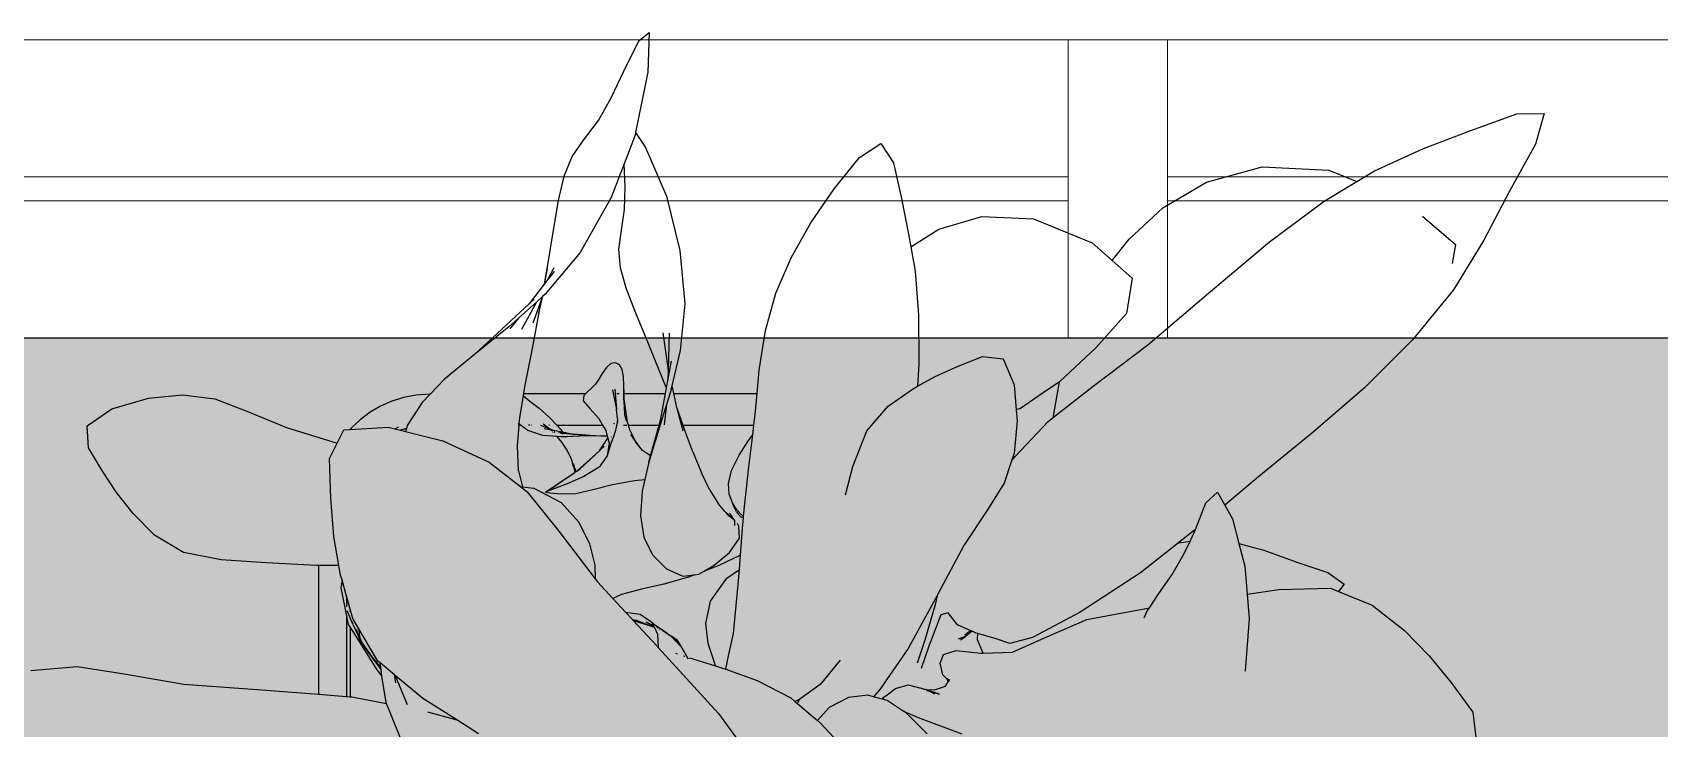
# Model space of a CAD drawing. Header units: millimetres. Extents: x -4865574 to 353735, y -2734656 to 279194.
# Drawn here: x -4829200 to -4828381, y -2666099 to -2665748 of the extents above; entities that cross this region are included whole.
import ezdxf

# ---------------------------------------------------------------- set-up
doc = ezdxf.new("R2010")
doc.units = ezdxf.units.MM
for name, color, linetype in [('+AT9 - Trees', 3, 'Continuous'), ('+AT9-Hardscape', 1, 'Continuous'), ('+AT9-Hatch', 8, 'Continuous')]:
    doc.layers.add(name, color=color, linetype=linetype)
for name, color, linetype, lineweight in [('CURTAIN-MULLION', 8, 'Continuous', 9), ('CURTAIN-MULLION-CUT', 6, 'Continuous', 9), ('CURTAINPANEL', 8, 'Continuous', 9), ('CURTAINPANEL-CUT', 6, 'Continuous', 9)]:
    doc.layers.add(name, color=color, linetype=linetype, lineweight=lineweight)

# ---------------------------------------------------------------- blocks, each defined once
blk = doc.blocks.new('System Panel - AM_12 mm Clear Glass-7864166-LEVEL 61 _BMU ACCESS_')
at = {"layer": 'CURTAINPANEL-CUT', "color": 8}
for p, q in [((575, 6), (-575, 6)), ((-575, 6), (-575, -6)), ((575, -6), (575, 6)), ((-575, -6), (575, -6))]:
    blk.add_line(p, q, dxfattribs=at)
blk = doc.blocks.new('Rectangular Mullion - 50 x 150 mm-6826923-LEVEL 61 _BMU ACCESS_')
at = {"layer": 'CURTAIN-MULLION'}
for p, q in [((-4825028.64, -2665752.1), (-4823878.64, -2665752.1)), ((-4823878.64, -2665902.1), (-4825028.64, -2665902.1))]:
    blk.add_line(p, q, dxfattribs=at)
blk = doc.blocks.new('Rectangular Mullion - 50 x 150 mm-7864162-LEVEL 61 _BMU ACCESS_')
at = {"layer": 'CURTAIN-MULLION-CUT', "color": 8}
for p, q in [((-25, 75), (25, 75)), ((-25, -75), (-25, 75)), ((25, 75), (25, -75)), ((25, -75), (-25, -75))]:
    blk.add_line(p, q, dxfattribs=at)
blk = doc.blocks.new('plant1')
at = {"layer": '+AT9 - Trees'}
for p, q in [((-75.86, 403.09), (-68.34, 418.36)), ((-68.34, 418.36), (-63.14, 422.54)), ((-63.14, 422.54), (-63.81, 402.54)), ((-82.3, 389.69), (-75.86, 403.09)), ((-63.81, 402.54), (-69.96, 372.17)), ((-88.58, 378.29), (-82.3, 389.69)), ((-95.61, 369.01), (-88.58, 378.29)), ((350.59, 373.17), (373.71, 381.58)), ((373.71, 381.58), (387.46, 381.86)), ((387.46, 381.86), (383.18, 366.41)), ((-101.87, 360.21), (-95.61, 369.01)), ((-70.23, 370.81), (-75.73, 356.41)), ((-69.96, 372.17), (-70.23, 370.81)), ((-69.96, 372.17), (-64.95, 364.76)), ((326.74, 364.24), (350.59, 373.17)), ((-64.95, 364.76), (-54.37, 340.11)), ((42.7, 359.73), (53.58, 366.64)), ((53.58, 366.64), (59.98, 356.9)), ((302.14, 353), (326.74, 364.24)), ((383.18, 366.41), (370.06, 342.69)), ((-105.87, 350.33), (-101.87, 360.21)), ((-75.73, 356.41), (-82.18, 339.53)), ((-75.25, 344.96), (-75.73, 356.41)), ((30.07, 343.86), (42.7, 359.73)), ((59.98, 356.9), (64, 339)), ((217.45, 347.2), (245.52, 354.88)), ((245.52, 354.88), (279.06, 353.25)), ((279.06, 353.25), (293.24, 347.61)), ((293.24, 347.61), (302.14, 353)), ((-108.72, 338.04), (-105.87, 350.33)), ((-75.52, 333.45), (-75.25, 344.96)), ((195.6, 334.37), (217.45, 347.2)), ((276.7, 337.61), (293.24, 347.61)), ((-111.5, 322.07), (-108.72, 338.04)), ((-82.18, 339.53), (-97.85, 311.87)), ((-54.37, 340.11), (-47.67, 312.86)), ((18.32, 326.81), (30.07, 343.86)), ((64, 339), (67.51, 321.11)), ((249.19, 317.28), (276.7, 337.61)), ((370.06, 342.69), (357.23, 318.1)), ((-77.12, 323.03), (-75.52, 333.45)), ((82.68, 323.6), (104.39, 329.93)), ((104.39, 329.93), (130.36, 328.75)), ((130.36, 328.75), (159.95, 316.69)), ((178.6, 318.57), (195.6, 334.37)), ((326.32, 330.2), (342.92, 315.9)), ((-114.53, 303.53), (-111.5, 322.07)), ((-78.34, 313.35), (-77.12, 323.03)), ((8.39, 309.16), (18.32, 326.81)), ((67.51, 321.11), (68.61, 314.76)), ((68.61, 314.76), (82.68, 323.6)), ((-97.85, 311.87), (-115.52, 290.88)), ((-77.5, 304.12), (-78.34, 313.35)), ((-47.67, 312.86), (-45.25, 286.03)), ((68.61, 314.76), (70.73, 302.43)), ((159.95, 316.69), (170.01, 307.82)), ((170.01, 307.82), (178.6, 318.57)), ((218.55, 291.33), (249.19, 317.28)), ((342.92, 315.9), (341.17, 306.32)), ((357.23, 318.1), (341.83, 292.96)), ((-114.53, 303.53), (-116.02, 295.82)), ((-115.88, 296), (-114.53, 303.53)), ((-111.13, 304.1), (-114.28, 298.08)), ((-74.65, 293.88), (-77.5, 304.12)), ((0.67, 291.3), (8.39, 309.16)), ((170.01, 307.82), (180.07, 298.95)), ((-116.02, 295.82), (-123.54, 286.07)), ((-115.88, 296), (-116.02, 295.82)), ((-115.21, 296.87), (-115.88, 296)), ((-114.28, 298.08), (-115.21, 296.87)), ((-115.17, 297.04), (-115.21, 296.87)), ((-111.01, 302.31), (-114.28, 298.08)), ((70.73, 302.43), (72.43, 280.4)), ((180.07, 298.95), (177.26, 281.17)), ((-119.75, 287.07), (-128.88, 278.83)), ((-127.29, 273.22), (-119.75, 287.07)), ((-123.54, 286.07), (-121.04, 288.39)), ((-116.91, 289.63), (-121.67, 276.18)), ((-116.91, 289.63), (-119.75, 287.07)), ((-117.47, 287.14), (-118.85, 281.23)), ((-118.14, 283.44), (-117.47, 287.14)), ((-116.91, 289.63), (-117.47, 287.14)), ((-115.52, 290.88), (-116.91, 289.63)), ((-69.86, 281.24), (-74.65, 293.88)), ((-4.58, 272.49), (0.67, 291.3)), ((187.92, 265.29), (218.55, 291.33)), ((341.83, 292.96), (321.16, 267.82)), ((-151.07, 260.54), (-123.54, 286.07)), ((-128.88, 278.83), (-133.74, 274.45)), ((-128.88, 278.83), (-133.3, 273.43)), ((-121.93, 263.45), (-118.14, 283.44)), ((-63.86, 266.74), (-69.86, 281.24)), ((-45.25, 286.03), (-47.5, 262.53)), ((72.43, 280.4), (72.67, 255.58)), ((177.26, 281.17), (161.74, 263.77)), ((-133.74, 274.45), (-151.07, 260.54)), ((-56.17, 271.37), (-53.52, 252.68)), ((-53.03, 271.19), (-53.52, 252.68)), ((-7.67, 252.66), (-4.58, 272.49)), ((-125.54, 245.13), (-121.93, 263.45)), ((-57.38, 250.93), (-63.86, 266.74)), ((-47.5, 262.53), (-51.72, 244.79)), ((161.74, 263.77), (143.7, 246.91)), ((160.43, 244.62), (187.92, 265.29)), ((321.16, 267.82), (297.06, 243.69)), ((-151.07, 260.54), (-166.11, 248.15)), ((-82.42, 256), (-84.67, 253.89)), ((-80.04, 256.35), (-82.42, 256)), ((-77.99, 255.22), (-80.04, 256.35)), ((-76.66, 252.86), (-77.99, 255.22)), ((-53.65, 247.62), (-51.91, 257.12)), ((72.67, 255.58), (72.06, 244.55)), ((80.91, 249.49), (92.39, 254.65)), ((92.39, 254.65), (104.7, 259.56)), ((104.7, 259.56), (115.07, 258.37)), ((115.07, 258.37), (120.65, 245.23)), ((-166.11, 248.15), (-173.45, 240.51)), ((-88.46, 248.1), (-90.16, 245.57)), ((-86.72, 250.94), (-88.46, 248.1)), ((-84.67, 253.89), (-86.72, 250.94)), ((-75.99, 249.33), (-76.66, 252.86)), ((-75.91, 244.67), (-75.99, 249.33)), ((-54.41, 243.47), (-57.38, 250.93)), ((-54.41, 243.47), (-53.65, 247.62)), ((-53.52, 252.68), (-53.65, 247.62)), ((-8.8, 240.78), (-7.67, 252.66)), ((72.06, 244.55), (80.91, 249.49)), ((143.55, 246.81), (134.73, 240.8)), ((140.52, 229.5), (143.55, 246.81)), ((143.7, 246.91), (143.55, 246.81)), ((-333.63, 233.06), (-315.28, 238.49)), ((-315.28, 238.49), (-298.13, 240.23)), ((-298.13, 240.23), (-281.78, 238.13)), ((-281.78, 238.13), (-265.78, 232.02)), ((-186.74, 238.91), (-192.67, 237.06)), ((-180.64, 240.04), (-186.74, 238.91)), ((-173.45, 240.51), (-180.64, 240.04)), ((-173.45, 240.51), (-177.45, 236.35)), ((-128.29, 228.74), (-126.46, 239.66)), ((-126.46, 239.66), (-126.27, 240.79)), ((-126.46, 239.66), (-123.25, 237.03)), ((-126.27, 240.79), (-125.54, 245.13)), ((-126.27, 240.79), (-95.09, 240.79)), ((-96.08, 239.81), (-96.28, 237.14)), ((-95.09, 240.79), (-96.08, 239.81)), ((-94.11, 241.76), (-95.09, 240.79)), ((-92.09, 243.57), (-94.11, 241.76)), ((-90.16, 245.57), (-92.09, 243.57)), ((-79.66, 233.65), (-81.48, 242.73)), ((-80.44, 243.1), (-79.55, 232.96)), ((-79.38, 240.79), (-78.25, 240.79)), ((-76.25, 240.79), (-75.87, 240.79)), ((-75.87, 240.79), (-75.91, 244.67)), ((-75.79, 240.79), (-75.91, 244.67)), ((-75.86, 238.36), (-75.87, 240.79)), ((-75.87, 240.79), (-75.79, 240.79)), ((-75.86, 238.36), (-75.55, 232.36)), ((-75.61, 234.54), (-75.86, 238.36)), ((-75.86, 238.36), (-75.68, 237.06)), ((-75.79, 240.79), (-54.9, 240.78)), ((-75.68, 237.06), (-75.79, 240.79)), ((-57.22, 228.14), (-54.9, 240.78)), ((-54.9, 240.78), (-54.41, 243.47)), ((-52.45, 241.7), (-54.41, 235.28)), ((-52.07, 243.32), (-52.45, 241.7)), ((-51.72, 244.79), (-52.07, 243.32)), ((-52.03, 242.18), (-52.07, 243.32)), ((-51.72, 244.79), (-50.83, 240.78)), ((-50.83, 240.78), (-49.29, 233.85)), ((-50.83, 240.78), (-8.8, 240.78)), ((-9.81, 230.23), (-8.8, 240.78)), ((57.29, 234.52), (69.47, 243.11)), ((69.47, 243.11), (72.06, 244.55)), ((120.65, 245.23), (121.75, 232.63)), ((134.73, 240.8), (123.85, 233.38)), ((134.73, 240.8), (134.94, 240.8)), ((140.41, 228.9), (160.43, 244.62)), ((297.06, 243.69), (271.28, 221.47)), ((-346.09, 224.54), (-333.63, 233.06)), ((-265.78, 232.02), (-245.71, 223.7)), ((-203.69, 231.4), (-208.64, 227.68)), ((-198.35, 234.54), (-203.69, 231.4)), ((-192.67, 237.06), (-198.35, 234.54)), ((-177.45, 236.35), (-184.95, 224.73)), ((-123.25, 237.03), (-118.57, 233.39)), ((-118.57, 233.39), (-113.28, 228.77)), ((-96.28, 237.14), (-93.03, 233.23)), ((-93.03, 233.23), (-88.55, 228.22)), ((-79.66, 233.65), (-79.63, 233.37)), ((-79.55, 232.96), (-79.63, 233.37)), ((-79.55, 232.96), (-79.56, 232.86)), ((-78.99, 228.24), (-79.56, 232.86)), ((-75.68, 237.06), (-74.44, 227.63)), ((-75.61, 234.54), (-75.68, 237.06)), ((-75.31, 229.87), (-75.61, 234.54)), ((-75.55, 232.36), (-75.61, 234.54)), ((-74.42, 226.71), (-75.31, 229.87)), ((-54.41, 235.28), (-58.18, 222.94)), ((-54.41, 235.28), (-55.59, 225.04)), ((-49.29, 233.85), (-49.19, 233.45)), ((-49.19, 233.45), (-46.17, 222.05)), ((-49.19, 233.45), (-46.17, 224.9)), ((-10.43, 224.9), (-9.81, 230.23)), ((46.55, 222.05), (57.29, 234.52)), ((123.85, 233.38), (121.75, 232.63)), ((121.75, 232.63), (122.23, 227.04)), ((140.41, 228.9), (140.52, 229.5)), ((-345.51, 213.56), (-346.09, 224.54)), ((-245.71, 223.7), (-220.24, 215.86)), ((-220.24, 215.86), (-216.87, 222.53)), ((-216.87, 222.53), (-213.74, 222.73)), ((-213.74, 222.73), (-194.56, 223.94)), ((-213.16, 223.42), (-213.74, 222.73)), ((-208.64, 227.68), (-213.16, 223.42)), ((-194.56, 223.94), (-191.25, 223.1)), ((-191.25, 223.1), (-189.14, 224.04)), ((-191.25, 223.1), (-188.36, 222.37)), ((-185.39, 223.26), (-188.36, 222.37)), ((-188.36, 222.37), (-185.84, 221.74)), ((-185.39, 223.26), (-185.84, 221.74)), ((-185.84, 221.74), (-166.97, 216.98)), ((-184.95, 224.73), (-185.39, 223.26)), ((-129.51, 214.51), (-128.62, 224.9)), ((-128.62, 224.9), (-129.1, 224.9)), ((-128.57, 225.39), (-129.01, 225.7)), ((-128.62, 224.9), (-128.57, 225.39)), ((-127.9, 224.9), (-128.62, 224.9)), ((-128.57, 225.39), (-128.29, 228.74)), ((-127.9, 224.9), (-128.57, 225.39)), ((-124.25, 222.3), (-127.9, 224.9)), ((-116.75, 219.66), (-124.25, 222.3)), ((-123.3, 224.9), (-123.89, 224.9)), ((-122.23, 224.9), (-122.45, 224.9)), ((-117.86, 224.93), (-113.17, 223.11)), ((-116.46, 225.65), (-113.17, 223.11)), ((-110.55, 222.08), (-116, 223.15)), ((-113.34, 224.9), (-113.59, 224.9)), ((-113.28, 228.77), (-109.64, 224.9)), ((-113.17, 223.11), (-110.55, 222.08)), ((-112.33, 222.18), (-112.41, 222.2)), ((-112.12, 222.05), (-112.33, 222.18)), ((-112.31, 222.09), (-112.33, 222.18)), ((-111.78, 222.03), (-111.65, 221.93)), ((-111.43, 221.23), (-111.58, 221.39)), ((-110.85, 221.31), (-110.91, 221.32)), ((-110.85, 221.31), (-110.68, 221.18)), ((-106.69, 221.32), (-110.55, 222.08)), ((-109.64, 224.9), (-86.6, 224.9)), ((-109.64, 224.9), (-107.53, 222.65)), ((-107.53, 222.65), (-106.69, 221.32)), ((-103, 220.6), (-106.69, 221.32)), ((-88.55, 228.22), (-86.6, 224.9)), ((-86.6, 224.9), (-85.02, 222.21)), ((-85.02, 222.21), (-84.25, 219.32)), ((-80.92, 225.52), (-80.81, 225.94)), ((-80.9, 219.35), (-79.89, 222.37)), ((-80.66, 225.73), (-80.69, 225.54)), ((-80.57, 225.6), (-80.58, 225.55)), ((-79.89, 222.37), (-79, 226.32)), ((-79.5, 224.9), (-79.41, 224.9)), ((-79.1, 227.52), (-79.11, 227.48)), ((-79, 226.32), (-79.11, 227.48)), ((-78.99, 228.24), (-79, 226.32)), ((-76.01, 224.9), (-74.39, 224.9)), ((-73.59, 224.9), (-74.44, 227.63)), ((-73.59, 224.9), (-58.13, 224.9)), ((-72.7, 222.03), (-73.59, 224.9)), ((-72.7, 222.03), (-70.37, 217.37)), ((-58.18, 222.94), (-63.33, 206.26)), ((-62.42, 209.52), (-58.13, 224.9)), ((-58.18, 222.94), (-57.22, 228.14)), ((-58.13, 224.9), (-57.22, 228.14)), ((-46.17, 224.9), (-10.43, 224.9)), ((-46.17, 224.9), (-45.69, 223.54)), ((-41.21, 211.5), (-45.69, 223.54)), ((-11, 219.98), (-10.43, 224.9)), ((39.43, 204.12), (46.55, 222.05)), ((122.23, 227.04), (120.62, 210.68)), ((121.11, 209.14), (137.72, 226.78)), ((137.72, 226.78), (140.41, 228.9)), ((271.28, 221.47), (243.78, 199.04)), ((-338.41, 201.82), (-345.51, 213.56)), ((-224.12, 208.16), (-220.24, 215.86)), ((-166.97, 216.98), (-143.77, 206.29)), ((-128.88, 201.85), (-129.51, 214.51)), ((-109.45, 219.17), (-116.75, 219.66)), ((-107.06, 216.32), (-109.45, 219.17)), ((-107.4, 219.03), (-109.45, 219.17)), ((-108.4, 221.13), (-108.53, 221.17)), ((-107.95, 221.02), (-108.11, 221.03)), ((-107.78, 221), (-107.95, 221.02)), ((-107.78, 221), (-106.67, 220.56)), ((-106.39, 220.85), (-107.78, 221)), ((-105.28, 219.1), (-107.4, 219.03)), ((-104.38, 212.25), (-107.06, 216.32)), ((-106.39, 220.85), (-106.17, 220.51)), ((-101.79, 220.36), (-106.39, 220.85)), ((-106.39, 220.85), (-103, 220.6)), ((-98, 219.34), (-105.28, 219.1)), ((-105.28, 219.1), (-105.07, 218.77)), ((-101.79, 220.36), (-103, 220.6)), ((-103, 220.6), (-96.57, 220.06)), ((-90.31, 219.54), (-101.79, 220.36)), ((-101.79, 220.36), (-96.57, 220.06)), ((-90.31, 219.54), (-98, 219.34)), ((-96.57, 220.06), (-84.44, 219.36)), ((-96.57, 220.06), (-90.31, 219.54)), ((-84.44, 219.36), (-90.31, 219.54)), ((-87.94, 212.25), (-83.99, 218.35)), ((-85.8, 214.25), (-87.94, 212.25)), ((-84.25, 219.32), (-84.44, 219.36)), ((-84.25, 219.32), (-83.99, 218.35)), ((-82.27, 216.22), (-84.23, 209.55)), ((-83.31, 215.8), (-84.23, 209.55)), ((-83.99, 218.35), (-83.31, 215.8)), ((-80.9, 219.35), (-82.27, 216.22)), ((-82.16, 218.9), (-82.22, 218.91)), ((-72.43, 220.21), (-72.43, 220.24)), ((-72.43, 220.21), (-69.88, 216.38)), ((-70.37, 217.37), (-72.43, 220.21)), ((-67.86, 213.88), (-70.37, 217.37)), ((-70.37, 217.37), (-69.88, 216.38)), ((-67.86, 213.88), (-69.88, 216.38)), ((-66.43, 212.1), (-67.86, 213.88)), ((-17.89, 209.82), (-13.09, 217.26)), ((-13.09, 217.26), (-11, 219.98)), ((-12.88, 203.87), (-11, 219.98)), ((-223.41, 187.94), (-224.12, 208.16)), ((-143.77, 206.29), (-127.97, 194.02)), ((-102.26, 207.76), (-104.38, 212.25)), ((-100.98, 203.55), (-102.26, 207.76)), ((-101.35, 205.49), (-101.3, 205.36)), ((-101.3, 205.36), (-100.8, 202.94)), ((-101.3, 205.36), (-100.98, 203.55)), ((-88, 212.17), (-99.56, 201.78)), ((-97.63, 203.09), (-88, 212.17)), ((-84.23, 209.55), (-88.31, 203.84)), ((-87.98, 212.2), (-88, 212.17)), ((-87.94, 212.25), (-87.98, 212.2)), ((-62.42, 209.52), (-66.43, 212.1)), ((-63.33, 206.26), (-65.29, 197.58)), ((-63.33, 206.26), (-62.42, 209.52)), ((-41.21, 211.5), (-36.83, 200.93)), ((-21.73, 202.11), (-17.89, 209.82)), ((119.35, 206.9), (115.58, 195.72)), ((120.62, 210.68), (119.35, 206.9)), ((119.35, 206.9), (121.11, 209.14)), ((-331.34, 190.96), (-338.41, 201.82)), ((-128.88, 201.85), (-126.99, 193.9)), ((-115.25, 191.22), (-104.84, 198.18)), ((-114.27, 191.75), (-104.84, 198.18)), ((-104.84, 198.18), (-100.51, 201.13)), ((-96.06, 199), (-104.49, 195.3)), ((-100.8, 202.94), (-100.98, 203.55)), ((-100.98, 203.55), (-100.51, 201.13)), ((-100.51, 201.13), (-100.2, 201.34)), ((-100.38, 203.04), (-100.2, 201.34)), ((-100.2, 201.34), (-99.56, 201.78)), ((-99.56, 201.78), (-97.63, 203.09)), ((-88.31, 203.84), (-96.06, 199)), ((-81.67, 194.98), (-70.46, 197.14)), ((-70.46, 197.14), (-65.29, 197.58)), ((-65.29, 197.58), (-66.61, 191.72)), ((-32.51, 192.2), (-36.83, 200.93)), ((-23.2, 195.62), (-21.73, 202.11)), ((-15.57, 179.18), (-12.88, 203.87)), ((35.76, 189.83), (39.43, 204.12)), ((243.78, 199.04), (226.73, 184.66)), ((-323.01, 180.39), (-331.34, 190.96)), ((-127.97, 194.02), (-126.99, 193.9)), ((-127.97, 194.02), (-124.49, 191.33)), ((-126.99, 193.9), (-121.25, 193.17)), ((-124.49, 191.33), (-108.67, 171.58)), ((-121.25, 193.17), (-107.5, 185.93)), ((-114.27, 191.75), (-115.25, 191.22)), ((-115.25, 191.22), (-113.19, 190.92)), ((-110.62, 193), (-114.27, 191.75)), ((-113.19, 190.92), (-107.69, 190.38)), ((-104.49, 195.3), (-110.62, 193)), ((-107.69, 190.38), (-100.02, 190.58)), ((-100.02, 190.58), (-91.44, 192.46)), ((-91.44, 192.46), (-81.67, 194.98)), ((-66.61, 191.72), (-67.57, 179.2)), ((-32.51, 192.2), (-28.32, 185.54)), ((-22.85, 190.22), (-23.2, 195.62)), ((-21.24, 185.76), (-22.85, 190.22)), ((115.58, 195.72), (106.88, 181.79)), ((217.19, 185.89), (223.08, 191.16)), ((223.08, 191.16), (226.73, 184.66)), ((-312.14, 169.48), (-323.01, 180.39)), ((-221.86, 168.9), (-223.41, 187.94)), ((-107.5, 185.93), (-98.5, 176.11)), ((-25.01, 181.46), (-28.32, 185.54)), ((-25.01, 181.46), (-24.8, 181.27)), ((-24.5, 180.88), (-24.8, 181.27)), ((-20.54, 177.4), (-24.8, 181.27)), ((-24.5, 180.88), (-24.03, 180.33)), ((-24.03, 180.33), (-20.54, 177.4)), ((-22.89, 180.6), (-21.73, 179.35)), ((-20.27, 183.66), (-21.24, 185.76)), ((-18.95, 182.28), (-21.24, 185.76)), ((-19.2, 181.35), (-20.27, 183.66)), ((-19.2, 181.35), (-18.05, 179.8)), ((-16.57, 179.8), (-18.95, 182.28)), ((106.88, 181.79), (95.33, 164.32)), ((212, 172.38), (217.19, 185.89)), ((226.73, 184.66), (230.58, 177.8)), ((-98.5, 176.11), (-93.17, 165.14)), ((-67.57, 179.2), (-65.83, 168.55)), ((-20.57, 177.61), (-21.73, 179.35)), ((-20.57, 177.61), (-21.73, 178.98)), ((-20.15, 177.05), (-20.57, 177.61)), ((-20.54, 177.4), (-20.57, 177.61)), ((-20.15, 177.05), (-20.54, 177.4)), ((-20.15, 177.05), (-20.09, 174.35)), ((-17.91, 174.04), (-18.67, 175.4)), ((-16.82, 178.59), (-18.05, 179.8)), ((-17.7, 168.02), (-17.91, 174.04)), ((-17.17, 159.51), (-16.04, 174.9)), ((-15.69, 178.16), (-16.82, 178.59)), ((-15.57, 179.18), (-16.57, 179.8)), ((-16.04, 174.9), (-15.69, 178.16)), ((-15.69, 178.16), (-15.57, 179.18)), ((212, 172.38), (211.49, 171.98)), ((211.49, 171.29), (211.94, 172.24)), ((211.94, 172.24), (212, 172.38)), ((230.58, 177.8), (233.82, 165.34)), ((-297.67, 160.85), (-312.14, 169.48)), ((-219.33, 154.2), (-221.86, 168.9)), ((-108.67, 171.58), (-90.34, 147.52)), ((-93.17, 165.14), (-90.47, 154.43)), ((-65.83, 168.55), (-61.41, 159.71)), ((-22.72, 160.88), (-17.7, 168.02)), ((95.33, 164.32), (82.3, 139.86)), ((203.46, 165.66), (184.31, 150.61)), ((203.63, 165.8), (203.46, 165.66)), ((203.46, 165.66), (203.63, 165.69)), ((211.49, 171.98), (203.63, 165.8)), ((203.63, 165.69), (209.26, 166.55)), ((203.63, 165.69), (203.63, 165.8)), ((206.34, 160.35), (209.26, 166.55)), ((209.26, 166.55), (211.49, 171.29)), ((211.49, 171.29), (211.49, 171.98)), ((233.82, 165.34), (246.32, 162.02)), ((233.82, 165.34), (236.79, 153.89)), ((-278.62, 157.08), (-297.67, 160.85)), ((-255.98, 155.69), (-278.62, 157.08)), ((-230.65, 154.26), (-255.98, 155.69)), ((-61.41, 159.71), (-54.33, 152.62)), ((-30.41, 154.37), (-22.72, 160.88)), ((-17.17, 159.51), (-28.12, 154.31)), ((-17.7, 152.34), (-17.17, 159.51)), ((200.24, 149.82), (206.34, 160.35)), ((246.32, 162.02), (262.96, 156)), ((262.96, 156), (278.67, 150.8)), ((-229.64, 154.26), (-230.65, 154.26)), ((-219.33, 154.2), (-229.64, 154.26)), ((-229.64, 154.26), (-229.62, 89.43)), ((-218.49, 149.36), (-219.33, 154.2)), ((-217.78, 146.83), (-218.49, 149.36)), ((-90.47, 154.43), (-90.34, 147.52)), ((-90.34, 147.52), (-89.18, 146)), ((-43.25, 148.47), (-55.7, 144.87)), ((-54.33, 152.62), (-46.1, 148.85)), ((-46.1, 148.85), (-40.22, 149.64)), ((-40.22, 149.64), (-43.25, 148.47)), ((-40.22, 149.64), (-38.17, 149.91)), ((-38.17, 149.91), (-35.41, 151.5)), ((-35.41, 151.5), (-30.41, 154.37)), ((-28.12, 154.31), (-35.41, 151.5)), ((-32.22, 136.37), (-24.07, 147.94)), ((-24.07, 147.94), (-17.7, 152.34)), ((-18.26, 144.74), (-17.7, 152.34)), ((184.31, 150.61), (153.95, 130.85)), ((193.55, 140.25), (200.24, 149.82)), ((236.79, 153.89), (237.97, 139.77)), ((278.67, 150.8), (286.75, 144.89)), ((-217.78, 146.83), (-218.36, 143.09)), ((-218.36, 143.09), (-215.51, 128.75)), ((-215.52, 138.87), (-217.78, 146.83)), ((-89.18, 146), (-81.38, 137.61)), ((-77.02, 139.62), (-81.38, 137.61)), ((-67.05, 142.28), (-77.02, 139.62)), ((-55.7, 144.87), (-67.05, 142.28)), ((-20.64, 120.04), (-18.26, 144.74)), ((81.29, 135.32), (82.3, 139.86)), ((82.3, 139.86), (81.8, 138.92)), ((188.73, 133.04), (193.55, 140.25)), ((237.97, 139.77), (253.97, 142.27)), ((237.97, 139.77), (239.01, 127.39)), ((253.97, 142.27), (279.97, 142.79)), ((279.97, 142.79), (283.9, 141.2)), ((286.75, 144.89), (283.9, 141.2)), ((283.9, 141.2), (300.86, 134.36)), ((-215.52, 138.87), (-215.52, 133.54)), ((-212.33, 127.58), (-215.52, 138.87)), ((-212.41, 124.73), (-215.17, 131.48)), ((-213.69, 130.9), (-213.69, 131.65)), ((-81.38, 137.61), (-75.07, 130.82)), ((-34.6, 125.13), (-32.22, 136.37)), ((81.8, 138.92), (67.33, 112.54)), ((75.77, 116.78), (81.29, 135.32)), ((157.33, 127.11), (188.73, 133.04)), ((186.05, 127.92), (187.62, 131.37)), ((187.62, 131.37), (188.73, 133.04)), ((300.86, 134.36), (317.2, 121.52)), ((-215.51, 128.75), (-214.7, 124.63)), ((-215.51, 128.75), (-215.51, 88.31)), ((-214.7, 124.63), (-213.68, 123.03)), ((-213.68, 123.03), (-212.38, 120.98)), ((-213.68, 123.03), (-213.68, 88.16)), ((-212.11, 124.79), (-212.68, 126.03)), ((-212.41, 124.73), (-209.58, 118.98)), ((-209.25, 122.35), (-212.33, 127.58)), ((-75.07, 130.82), (-67.59, 129.76)), ((-75.07, 130.82), (-71.53, 127.01)), ((-71.53, 127.01), (-69.75, 126.69)), ((-71.53, 127.01), (-71.18, 126.63)), ((-71.18, 126.63), (-62.53, 123.87)), ((-71.18, 126.63), (-59.14, 113.67)), ((-69.75, 126.69), (-62.53, 123.87)), ((-67.59, 129.76), (-61.84, 125.83)), ((-60.89, 123.88), (-64.7, 125.77)), ((-64.7, 125.77), (-60.74, 123.57)), ((-62.53, 123.87), (-60.51, 123.08)), ((-61.84, 125.83), (-59.76, 123.91)), ((-61.84, 125.83), (-60.89, 123.88)), ((-60.89, 123.88), (-60.74, 123.57)), ((-60.74, 123.57), (-60.51, 123.08)), ((-60.51, 123.08), (-58.9, 119.77)), ((-56.42, 121.66), (-59.76, 123.91)), ((-59.43, 123.48), (-59.16, 123.31)), ((-59.43, 123.48), (-59.18, 123.33)), ((-33.38, 114.98), (-34.6, 125.13)), ((83.78, 129.38), (77.67, 113.71)), ((87.45, 130.37), (83.78, 129.38)), ((92.16, 124.48), (87.45, 130.37)), ((98.47, 121.63), (92.16, 124.48)), ((153.95, 130.85), (129.93, 118.06)), ((135.92, 117.88), (157.33, 127.11)), ((239.01, 127.39), (236.97, 101.31)), ((-212.38, 120.98), (-200.2, 101.81)), ((-210.65, 122.24), (-209.58, 118.98)), ((-209.58, 118.98), (-208.52, 115.75)), ((-199.69, 106.06), (-209.25, 122.35)), ((-208.72, 117.54), (-209.25, 122.35)), ((-208.72, 117.54), (-207.92, 115.6)), ((-208.67, 117.13), (-208.72, 117.54)), ((-208.67, 117.13), (-207.92, 115.6)), ((-208.52, 115.75), (-208.67, 117.13)), ((-208.52, 115.75), (-198.14, 101.76)), ((-203.77, 109.79), (-208.52, 115.75)), ((-207.92, 115.6), (-203.77, 109.79)), ((-58.9, 119.77), (-58.53, 113.12)), ((-58.59, 122.74), (-58.74, 122.81)), ((-57.89, 121.99), (-57.79, 121.93)), ((-54.83, 120.87), (-56.42, 121.66)), ((-56.42, 121.66), (-52.32, 118.9)), ((-54.83, 120.87), (-52.32, 118.9)), ((-52.32, 118.9), (-52.28, 118.85)), ((-48.84, 116.6), (-52.28, 118.85)), ((-52.28, 118.85), (-51.93, 118.49)), ((-51.93, 118.49), (-47.81, 115.09)), ((-51.93, 118.49), (-47.02, 113.31)), ((-47.81, 115.09), (-48.84, 116.6)), ((-43.41, 107.29), (-47.81, 115.09)), ((-30.62, 106.48), (-33.38, 114.98)), ((-23.36, 108.03), (-20.64, 120.04)), ((71.93, 105.25), (75.77, 116.78)), ((96.22, 118.5), (92.54, 117.22)), ((93.58, 116.86), (96.22, 118.5)), ((96.06, 119.41), (95.69, 119.16)), ((97.31, 120.3), (96.06, 119.41)), ((99.54, 121.14), (96.22, 118.5)), ((98.47, 121.63), (97.31, 120.3)), ((97.31, 120.3), (98.63, 121.55)), ((98.63, 121.55), (98.47, 121.63)), ((99.54, 121.14), (98.63, 121.55)), ((101.47, 120.27), (99.54, 121.14)), ((102.39, 120), (101.47, 120.27)), ((102.15, 116.9), (102.39, 120)), ((105.11, 110.19), (102.15, 116.9)), ((111.54, 117.29), (102.39, 120)), ((118.45, 115.07), (111.54, 117.29)), ((129.93, 118.06), (118.45, 115.07)), ((119.74, 110.58), (135.92, 117.88)), ((317.2, 121.52), (329.7, 108.87)), ((-198.32, 102.97), (-203.77, 109.79)), ((-59.14, 113.67), (-58.7, 113.19)), ((-58.7, 113.19), (-58.53, 113.12)), ((-58.7, 113.19), (-58.53, 113.01)), ((-58.53, 113.12), (-58.53, 113.01)), ((-58.53, 113.01), (-33.66, 85.72)), ((-49.85, 110.16), (-49, 109.88)), ((-47.32, 113.99), (-43.41, 107.29)), ((-45.79, 108.8), (-45.14, 108.59)), ((-42.77, 107.8), (-29.7, 103.73)), ((-24.47, 102.02), (-23.36, 108.03)), ((33.08, 106.7), (23.02, 94.32)), ((67.33, 112.54), (52.94, 91.91)), ((77.67, 113.71), (73.78, 102.35)), ((83.35, 105.05), (85.08, 109.41)), ((85.08, 109.41), (91.45, 111.43)), ((91.45, 111.43), (103.95, 110.16)), ((103.95, 110.16), (105.11, 110.19)), ((105.11, 110.19), (119.74, 110.58)), ((329.7, 108.87), (340.47, 95.49)), ((-374.46, 101.43), (-351.19, 103.42)), ((-351.19, 103.42), (-327.41, 99.79)), ((-327.41, 99.79), (-297.49, 94.51)), ((-200.2, 101.81), (-197.66, 98.64)), ((-198.66, 105.21), (-199.69, 106.06)), ((-198.32, 102.97), (-198.66, 105.21)), ((-191.44, 99.24), (-198.66, 105.21)), ((-198.14, 101.76), (-198.32, 102.97)), ((-197.66, 98.64), (-198.14, 101.76)), ((-195.63, 85.32), (-197.66, 98.64)), ((-190.75, 95.21), (-191.44, 99.24)), ((-191.09, 98.95), (-191.44, 99.24)), ((-191.09, 98.95), (-185.05, 84.23)), ((-177.1, 87.38), (-191.09, 98.95)), ((-29.7, 103.73), (-30.62, 106.48)), ((-29.7, 103.73), (-26.15, 102.63)), ((-26.15, 102.63), (-24.47, 102.02)), ((-24.47, 102.02), (-8.73, 96.35)), ((84.82, 99.29), (83.35, 105.05)), ((87, 97.12), (84.82, 99.29)), ((236.97, 101.31), (236.84, 100.86)), ((-297.49, 94.51), (-255.94, 91.52)), ((-255.94, 91.52), (-229.62, 89.43)), ((-8.73, 96.35), (8.14, 87.58)), ((23.02, 94.32), (12.72, 87.07)), ((52.94, 91.91), (49.84, 88.21)), ((56.69, 89.2), (60.83, 92.37)), ((60.83, 92.37), (67.28, 94.19)), ((67.28, 94.19), (76.36, 91.8)), ((76.66, 91.7), (75.14, 91.79)), ((76.66, 91.7), (76.36, 91.8)), ((76.58, 91.41), (77.63, 91.14)), ((80.31, 91.49), (76.66, 91.7)), ((77.44, 91.23), (77.63, 91.14)), ((83, 89.56), (77.47, 91.43)), ((77.63, 91.14), (79.17, 90.73)), ((77.63, 91.14), (80.54, 89.61)), ((79.17, 90.73), (82.83, 89.57)), ((85.84, 93.29), (80.31, 91.49)), ((85.84, 93.29), (87.51, 95.75)), ((87.91, 96.34), (86.91, 97.37)), ((87, 97.12), (86.91, 97.37)), ((87.51, 95.75), (87, 97.12)), ((87.86, 96.26), (87, 97.12)), ((87.51, 95.75), (87.86, 96.26)), ((87.86, 96.26), (87.91, 96.34)), ((87.91, 96.34), (88.35, 96.98)), ((340.47, 95.49), (351.62, 80.45)), ((-229.62, 89.43), (-215.51, 88.31)), ((-215.51, 88.31), (-213.68, 88.16)), ((-213.68, 88.16), (-212.84, 88.1)), ((-212.84, 88.1), (-212.01, 87.94)), ((-212.01, 87.94), (-195.44, 84.84)), ((-195.44, 84.84), (-195.63, 85.32)), ((-186.1, 61.98), (-195.44, 84.84)), ((-160.02, 76.57), (-177.1, 87.38)), ((-33.66, 85.72), (-28.25, 79.78)), ((8.14, 87.58), (10.18, 85.86)), ((12.39, 86.84), (10.18, 85.86)), ((10.18, 85.86), (11.71, 84.58)), ((11.71, 84.58), (11.93, 85.59)), ((11.71, 84.58), (19.59, 77.93)), ((11.93, 85.59), (12.72, 87.07)), ((12.72, 87.07), (12.39, 86.84)), ((27.48, 82.85), (21.56, 76.27)), ((37.27, 87.75), (27.48, 82.85)), ((46.97, 88.97), (37.27, 87.75)), ((49.84, 88.21), (46.97, 88.97)), ((54.93, 86.85), (49.84, 88.21)), ((54.51, 87.6), (56.69, 89.2)), ((54.93, 86.85), (54.51, 87.6)), ((56.68, 86.39), (54.93, 86.85)), ((64.7, 81.03), (56.68, 86.39)), ((-174.72, 80.67), (-160.02, 76.57)), ((-148.99, 69.6), (-160.02, 76.57)), ((-28.25, 79.78), (-5.92, 49.32)), ((19.74, 78.03), (19.59, 77.93)), ((19.59, 77.93), (21.56, 76.27)), ((21.56, 76.27), (23.2, 74.89)), ((23.2, 74.89), (36.54, 60.44)), ((72.51, 77.57), (64.7, 81.03)), ((66.45, 79.87), (64.7, 81.03)), ((76.8, 69.54), (66.45, 79.87)), ((94.42, 69.37), (72.51, 77.57)), ((351.62, 80.45), (353.47, 64.96))]:
    blk.add_line(p, q, dxfattribs=at)

msp = doc.modelspace()

# ---------------------------------------------------------------- hatches: boundary and pattern name
at = {"layer": '+AT9-Hatch'}
h = msp.add_hatch(dxfattribs=at)
h.set_pattern_fill('GRAVEL', color=252, scale=15, angle=270)
h.paths.add_polyline_path([(-4822653.64, -2666347.12), (-4822653.64, -2665902.1), (-4822703.64, -2665902.1), (-4823828.64, -2665902.1), (-4823878.64, -2665902.1), (-4825028.64, -2665902.1), (-4825078.64, -2665902.1), (-4826228.64, -2665902.1), (-4826278.64, -2665902.1), (-4827428.64, -2665902.1), (-4827478.64, -2665902.1), (-4828628.64, -2665902.1), (-4828678.64, -2665902.1), (-4829828.64, -2665902.1), (-4829878.64, -2665902.1), (-4831028.64, -2665902.1), (-4831078.64, -2665902.1), (-4832228.64, -2665902.1), (-4832278.64, -2665902.1), (-4833428.64, -2665902.1), (-4833478.64, -2665902.1), (-4834628.64, -2665902.1), (-4834678.64, -2665902.1), (-4835828.64, -2665902.1), (-4835878.64, -2665902.1), (-4837028.64, -2665902.1), (-4837078.64, -2665902.1), (-4838228.64, -2665902.1), (-4838278.64, -2665902.1), (-4839428.64, -2665902.1), (-4839478.64, -2665902.1), (-4840628.64, -2665902.1), (-4840678.64, -2665902.1), (-4841203.64, -2665902.1), (-4841253.64, -2665902.1), (-4841253.64, -2666502.1), (-4822653.64, -2666502.1), (-4822653.64, -2666397.12)])

# ---------------------------------------------------------------- linework, layer by layer
at = {"layer": '+AT9-Hardscape'}
msp.add_lwpolyline([(-4841253.64, -2665902.1), (-4822653.64, -2665902.1)], dxfattribs=at)

# ---------------------------------------------------------------- block references
msp.add_blockref('plant1', (-4828826.46, -2666171))
at = {"layer": 'CURTAIN-MULLION'}
for p in [(-4800, 0), (-3600, 0)]:
    msp.add_blockref('Rectangular Mullion - 50 x 150 mm-6826923-LEVEL 61 _BMU ACCESS_', p, dxfattribs=at)
at = {"layer": 'CURTAIN-MULLION', "extrusion": (0, 0, -1)}
msp.add_blockref('Rectangular Mullion - 50 x 150 mm-7864162-LEVEL 61 _BMU ACCESS_', (4828653.64, -2665827.1), dxfattribs=at)
at = {"layer": 'CURTAINPANEL', "rotation": 180}
for p in [(-4829253.64, -2665827.1), (-4828053.64, -2665827.1)]:
    msp.add_blockref('System Panel - AM_12 mm Clear Glass-7864166-LEVEL 61 _BMU ACCESS_', p, dxfattribs=at)

doc.saveas('drawing.dxf')
